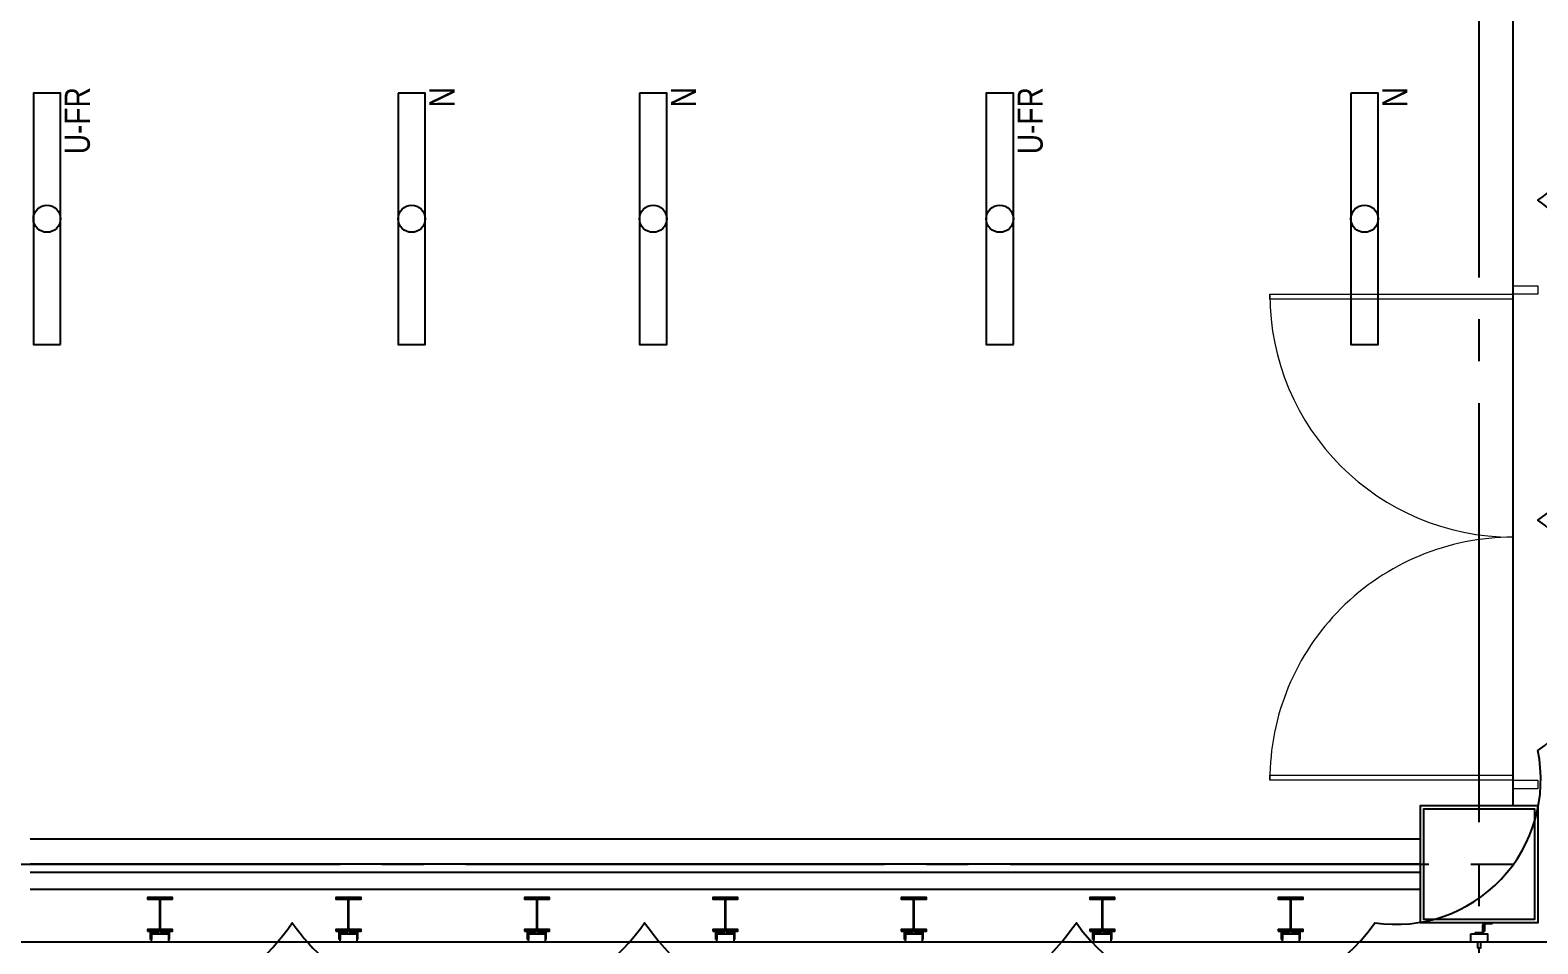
# Model space of a CAD drawing. Header units: millimetres. Extents: x -48783 to 40488, y 6477 to 32964.
# Drawn here: x 20735 to 21635, y 11502 to 12047 of the extents above; entities that cross this region are included whole.
import ezdxf
from ezdxf.enums import TextEntityAlignment as Align

# ---------------------------------------------------------------- set-up
doc = ezdxf.new("R2010")
doc.units = ezdxf.units.MM
doc.header["$LTSCALE"] = 100
doc.linetypes.add('X-N-FAB-L20$0$COL-CEN-LIN', pattern=[3.25, 2.5, -0.25, 0.25, -0.25])
for name, color, linetype in [('0-XREF', 7, 'Continuous'), ('188K-SM-06-F1-L20-ELEC-LIGHT-Y2257103$0$E-LIGHT(W)-N', 8, 'Continuous'), ('188K-SM-06-F1-L20-ELEC-LIGHT-Y2257103$0$E-LIGHT(W)-U FR', 8, 'Continuous'), ('X-N-FAB-L20$0$08', 8, 'Continuous'), ('X-N-FAB-L20$0$200K新增範圍', 8, 'Continuous'), ('X-N-FAB-L20$0$A-WALL-IN', 8, 'Continuous'), ('X-N-FAB-L20$0$BLOCK', 8, 'Continuous'), ('X-N-FAB-L20$0$CCL', 8, 'X-N-FAB-L20$0$COL-CEN-LIN'), ('X-N-FAB-L20$0$COL-S', 8, 'Continuous'), ('X-N-FAB-L20$0$DOOR', 8, 'Continuous'), ('X-N-FAB-L20$0$TXT-CODE-雲', 8, 'Continuous'), ('X-N-FAB-L20$0$WALL-P', 8, 'Continuous')]:
    doc.layers.add(name, color=color, linetype=linetype)
doc.styles.add('188K-SM-06-F1-L20-ELEC-LIGHT-Y2257103$0$Standard', font='arial.ttf')

# ---------------------------------------------------------------- blocks, each defined once
blk = doc.blocks.new('*U80')
at = {"ltscale": 600}
blk.add_lwpolyline([(75, 8.1), (-75, 8.1), (-75, -8.1), (75, -8.1)], close=True, dxfattribs=at)
blk.add_circle((0, 0), 8.1, dxfattribs=at)
at = {"style": '188K-SM-06-F1-L20-ELEC-LIGHT-Y2257103$0$Standard', "width": 0.8}
blk.add_text('N', height=15, rotation=360, dxfattribs=at).set_placement((78.5, -18.1), align=Align.MIDDLE_RIGHT)
blk = doc.blocks.new('*U82')
at = {"ltscale": 600}
blk.add_lwpolyline([(-75, -8.1), (75, -8.1), (75, 8.1), (-75, 8.1)], close=True, dxfattribs=at)
blk.add_circle((0, 0), 8.1, dxfattribs=at)
at = {"style": '188K-SM-06-F1-L20-ELEC-LIGHT-Y2257103$0$Standard', "width": 0.8}
blk.add_text('U-FR', height=15, rotation=360, dxfattribs=at).set_placement((78.5, -18.1), align=Align.MIDDLE_RIGHT)
blk = doc.blocks.new('188K-SM-06-F1-L20-ELEC-LIGHT-Y2257103')
at = {"layer": '188K-SM-06-F1-L20-ELEC-LIGHT-Y2257103$0$E-LIGHT(W)-N', "rotation": 90}
for p in [(20962.73, 11935), (21106.88, 11935), (21531.54, 11935)]:
    blk.add_blockref('*U80', p, dxfattribs=at)
at = {"layer": '188K-SM-06-F1-L20-ELEC-LIGHT-Y2257103$0$E-LIGHT(W)-U FR', "rotation": 90}
for p in [(20745.03, 11935), (21313.83, 11935)]:
    blk.add_blockref('*U82', p, dxfattribs=at)
blk = doc.blocks.new('X-N-FAB-L20$0$A$Cc7bb84f0')
at = {"layer": 'X-N-FAB-L20$0$COL-S'}
for points in [[(0, 70), (70, 70), (70, 0), (0, 0)], [(2, 68), (68, 68), (68, 2), (2, 2)]]:
    blk.add_lwpolyline(points, close=True, dxfattribs=at)
blk = doc.blocks.new('X-N-FAB-L20$0$A$C20c95bda')
at = {"layer": 'X-N-FAB-L20$0$CCL'}
for p, q in [((22620, 0), (22620, 9160)), ((240, 950), (28330, 950))]:
    blk.add_line(p, q, dxfattribs=at)
at = {"layer": 'X-N-FAB-L20$0$200K新增範圍'}
blk.add_blockref('X-N-FAB-L20$0$A$Cc7bb84f0', (22585, 915), dxfattribs=at)
blk = doc.blocks.new('X-N-FAB-L20$0$萬用門(22改)-REVISED[26]_1')
at = {"layer": 'X-N-FAB-L20$0$DOOR', "lineweight": 0}
for p, q in [((1368.5, 6015), (1368.5, 6020)), ((1368.5, 6020), (1383.5, 6020)), ((1383.5, 6015), (1368.5, 6015)), ((1383.5, 6020), (1383.5, 6015)), ((1383.5, 6015), (1528.5, 6015)), ((1383.5, 6012), (1383.5, 6015)), ((1528.5, 6012), (1383.5, 6012)), ((1528.5, 6015), (1528.5, 6012)), ((1368.5, 5720), (1368.5, 5725)), ((1368.5, 5725), (1383.5, 5725)), ((1383.5, 5728), (1528.5, 5728)), ((1383.5, 5725), (1383.5, 5728)), ((1528.5, 5725), (1383.5, 5725)), ((1383.5, 5725), (1383.5, 5720)), ((1528.5, 5728), (1528.5, 5725)), ((1383.5, 5720), (1368.5, 5720))]:
    blk.add_line(p, q, dxfattribs=at)
for centre, start, end in [((1383.5, 6015), 270, 0), ((1383.5, 5725), 0, 90)]:
    blk.add_arc(centre, 145, start, end, dxfattribs=at)
blk = doc.blocks.new('X-N-FAB-L20$0$A$C1d07c4d4')
at = {"layer": 'X-N-FAB-L20$0$08'}
blk.add_line((22282.44, 925), (21452.44, 925), dxfattribs=at)
for points in [[(22282.44, 890), (22282.44, 960), (22352.44, 960), (22352.44, 890)], [(22284.44, 892), (22284.44, 958), (22350.44, 958), (22350.44, 892)]]:
    blk.add_lwpolyline(points, close=True, dxfattribs=at)
at = {"layer": 'X-N-FAB-L20$0$WALL-P'}
for p, q in [((21452.44, 940), (22282.44, 940)), ((22282.44, 920), (21452.44, 920)), ((21452.44, 910), (22282.44, 910)), ((23317.44, 878.5), (20564.44, 878.5))]:
    blk.add_line(p, q, dxfattribs=at)
for points in [[(21522.44, 885), (21537.44, 885), (21537.44, 885.9), (21530.24, 885.9), (21530.24, 904.1), (21537.44, 904.1), (21537.44, 905), (21522.44, 905), (21522.44, 904.1), (21529.64, 904.1), (21529.64, 885.9), (21522.44, 885.9)], [(21634.94, 885), (21649.94, 885), (21649.94, 885.9), (21642.74, 885.9), (21642.74, 904.1), (21649.94, 904.1), (21649.94, 905), (21634.94, 905), (21634.94, 904.1), (21642.14, 904.1), (21642.14, 885.9), (21634.94, 885.9)], [(21747.44, 885), (21762.44, 885), (21762.44, 885.9), (21755.24, 885.9), (21755.24, 904.1), (21762.44, 904.1), (21762.44, 905), (21747.44, 905), (21747.44, 904.1), (21754.64, 904.1), (21754.64, 885.9), (21747.44, 885.9)], [(21859.94, 885), (21874.94, 885), (21874.94, 885.9), (21867.74, 885.9), (21867.74, 904.1), (21874.94, 904.1), (21874.94, 905), (21859.94, 905), (21859.94, 904.1), (21867.14, 904.1), (21867.14, 885.9), (21859.94, 885.9)], [(21972.44, 885), (21987.44, 885), (21987.44, 885.9), (21980.24, 885.9), (21980.24, 904.1), (21987.44, 904.1), (21987.44, 905), (21972.44, 905), (21972.44, 904.1), (21979.64, 904.1), (21979.64, 885.9), (21972.44, 885.9)], [(22084.94, 885), (22099.94, 885), (22099.94, 885.9), (22092.74, 885.9), (22092.74, 904.1), (22099.94, 904.1), (22099.94, 905), (22084.94, 905), (22084.94, 904.1), (22092.14, 904.1), (22092.14, 885.9), (22084.94, 885.9)], [(22197.44, 885), (22212.44, 885), (22212.44, 885.9), (22205.24, 885.9), (22205.24, 904.1), (22212.44, 904.1), (22212.44, 905), (22197.44, 905), (22197.44, 904.1), (22204.64, 904.1), (22204.64, 885.9), (22197.44, 885.9)], [(21524.34, 880), (21524.34, 885), (21529.34, 885), (21529.34, 884.4), (21524.94, 884.4), (21524.94, 880)], [(21524.94, 883.5), (21534.94, 883.5), (21534.94, 878.5), (21524.94, 878.5)], [(21535.54, 880), (21535.54, 885), (21530.54, 885), (21530.54, 884.4), (21534.94, 884.4), (21534.94, 880)], [(21636.84, 880), (21636.84, 885), (21641.84, 885), (21641.84, 884.4), (21637.44, 884.4), (21637.44, 880)], [(21637.44, 883.5), (21647.44, 883.5), (21647.44, 878.5), (21637.44, 878.5)], [(21648.04, 880), (21648.04, 885), (21643.04, 885), (21643.04, 884.4), (21647.44, 884.4), (21647.44, 880)], [(21749.34, 880), (21749.34, 885), (21754.34, 885), (21754.34, 884.4), (21749.94, 884.4), (21749.94, 880)], [(21749.94, 883.5), (21759.94, 883.5), (21759.94, 878.5), (21749.94, 878.5)], [(21760.54, 880), (21760.54, 885), (21755.54, 885), (21755.54, 884.4), (21759.94, 884.4), (21759.94, 880)], [(21861.84, 880), (21861.84, 885), (21866.84, 885), (21866.84, 884.4), (21862.44, 884.4), (21862.44, 880)], [(21862.44, 883.5), (21872.44, 883.5), (21872.44, 878.5), (21862.44, 878.5)], [(21873.04, 880), (21873.04, 885), (21868.04, 885), (21868.04, 884.4), (21872.44, 884.4), (21872.44, 880)], [(21974.34, 880), (21974.34, 885), (21979.34, 885), (21979.34, 884.4), (21974.94, 884.4), (21974.94, 880)], [(21974.94, 883.5), (21984.94, 883.5), (21984.94, 878.5), (21974.94, 878.5)], [(21985.54, 880), (21985.54, 885), (21980.54, 885), (21980.54, 884.4), (21984.94, 884.4), (21984.94, 880)], [(22086.84, 880), (22086.84, 885), (22091.84, 885), (22091.84, 884.4), (22087.44, 884.4), (22087.44, 880)], [(22087.44, 883.5), (22097.44, 883.5), (22097.44, 878.5), (22087.44, 878.5)], [(22098.04, 880), (22098.04, 885), (22093.04, 885), (22093.04, 884.4), (22097.44, 884.4), (22097.44, 880)], [(22199.34, 880), (22199.34, 885), (22204.34, 885), (22204.34, 884.4), (22199.94, 884.4), (22199.94, 880)], [(22199.94, 883.5), (22209.94, 883.5), (22209.94, 878.5), (22199.94, 878.5)], [(22210.54, 880), (22210.54, 885), (22205.54, 885), (22205.54, 884.4), (22209.94, 884.4), (22209.94, 880)], [(22312.44, 883.5), (22322.44, 883.5), (22322.44, 878.5), (22312.44, 878.5)], [(22314.94, 883.5), (22319.94, 883.5), (22319.94, 888.5), (22319.34, 888.5), (22319.34, 884.1), (22314.94, 884.1)], [(22319.94, 885), (22319.94, 890), (22324.94, 890), (22324.94, 889.4), (22320.54, 889.4), (22320.54, 885)], [(22316.44, 875), (22318.44, 875), (22318.44, 878.5), (22316.44, 878.5)]]:
    blk.add_lwpolyline(points, close=True, dxfattribs=at)
blk = doc.blocks.new('X-N-FAB-L20')
at = {"layer": 'X-N-FAB-L20$0$A-WALL-IN'}
blk.add_lwpolyline([(21620, 13315), (21620, 11585)], dxfattribs=at)
at = {"layer": 'X-N-FAB-L20$0$TXT-CODE-雲'}
blk.add_lwpolyline([(20047.04, 11515, 0.520567), (20296.22, 11515, 0.520567), (20495.59, 11515, 0.520567), (20637.26, 11515, 0.520567), (20891.5, 11515, 0.520567), (21101.8, 11515, 0.520567), (21359.52, 11515, 0.520567), (21537.67, 11515, 0.520567), (21635, 11617.73, 0.520567), (21635, 11755.21, 0.520567), (21635, 11946, 0.520567), (21635, 12155.39, 0.520567)], format="xyb", dxfattribs=at)
blk.add_blockref('X-N-FAB-L20$0$A$C1d07c4d4', (-717.44, 10625))
at = {"layer": 'X-N-FAB-L20$0$BLOCK'}
blk.add_blockref('X-N-FAB-L20$0$A$C20c95bda', (-1020, 10600), dxfattribs=at)
at = {"layer": 'X-N-FAB-L20$0$DOOR', "lineweight": 0, "rotation": 180}
blk.add_blockref('X-N-FAB-L20$0$萬用門(22改)-REVISED[26]_1', (23003.5, 17615), dxfattribs=at)

msp = doc.modelspace()

# ---------------------------------------------------------------- block references
at = {"layer": '0-XREF'}
for name in ['188K-SM-06-F1-L20-ELEC-LIGHT-Y2257103', 'X-N-FAB-L20']:
    msp.add_blockref(name, (0, 0), dxfattribs=at)

doc.saveas('drawing.dxf')
